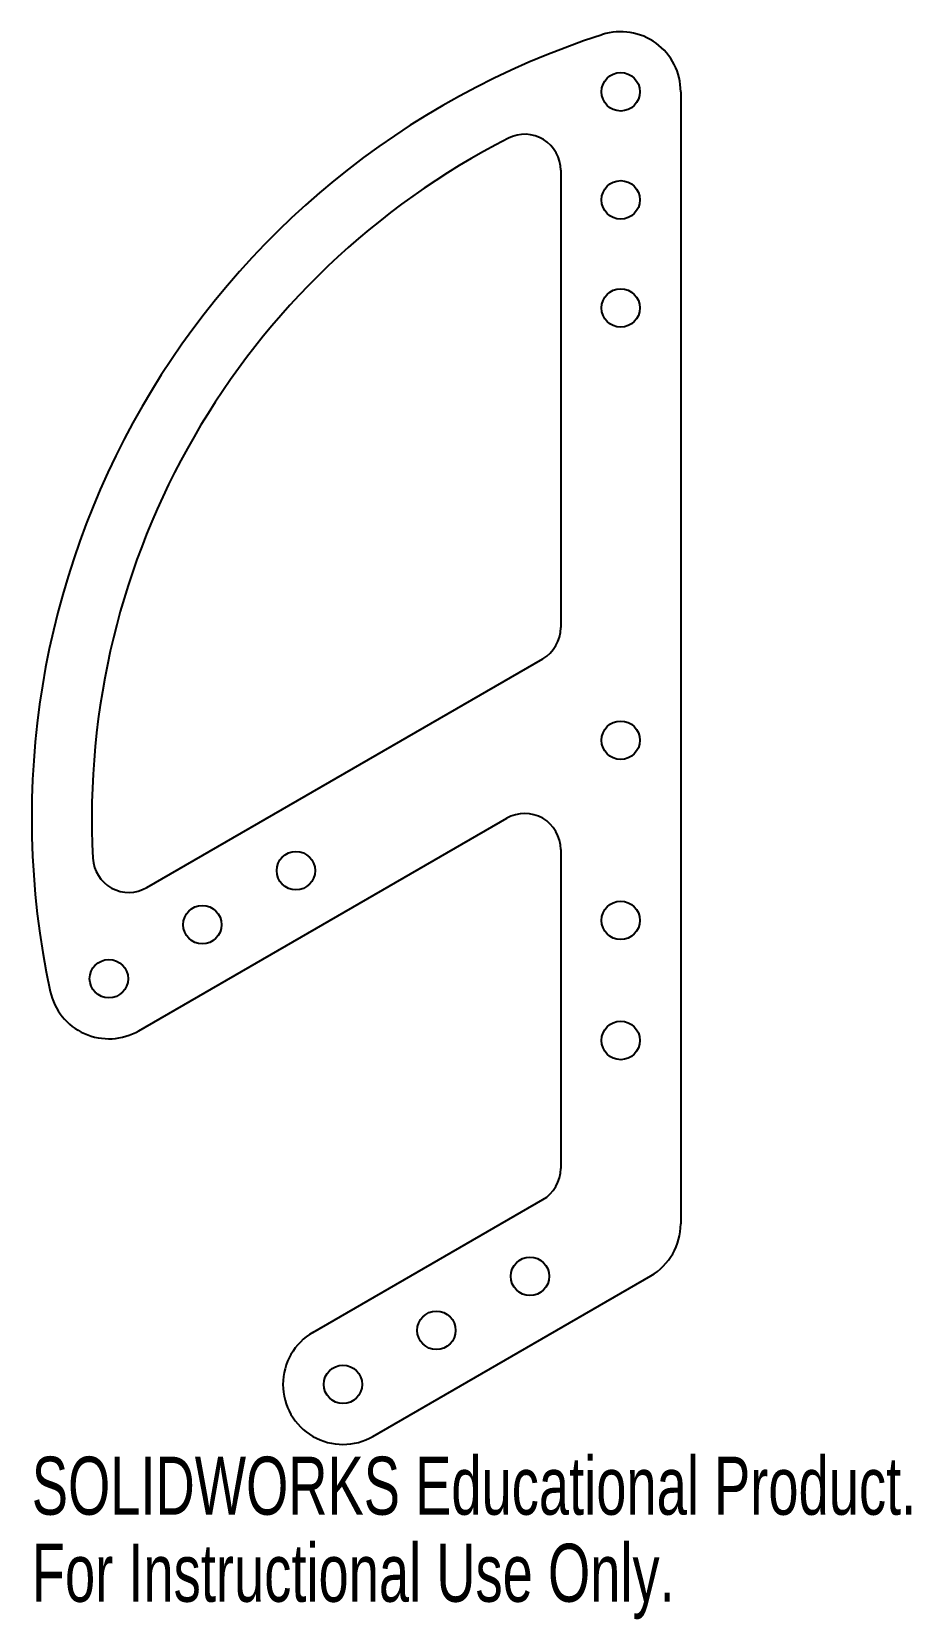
# Model space of a CAD drawing. Header units: millimetres. Extents: x -69 to 5, y -67 to 66.
import ezdxf

# ---------------------------------------------------------------- set-up
doc = ezdxf.new("R2010")
doc.units = ezdxf.units.MM
doc.styles.add('SLDTEXTSTYLE0', font='TXT', dxfattribs={"width": 0.7})

msp = doc.modelspace()

# ---------------------------------------------------------------- linework, layer by layer
at = {"color": 7, "linetype": 'Continuous', "lineweight": 25}
for p, q in [((-14.5, 60.5), (-14.5, -33.77)), ((-24.5, 53.96), (-24.5, 15.88)), ((-58.98, -5.76), (-26, 13.28)), ((-59.64, -17.69), (-29, 0)), ((-24.5, -2.6), (-24.5, -29.16)), ((-45.14, -42.81), (-26, -31.75)), ((-40.14, -51.47), (-17, -38.11))]:
    msp.add_line(p, q, dxfattribs=at)
for centre in [(-19.5, 60.5), (-19.5, 51.5), (-19.5, 42.5), (-19.5, 6.5), (-46.56, -4.36), (-54.35, -8.86), (-19.5, -8.5), (-62.14, -13.36), (-19.5, -18.5), (-27.06, -38.14), (-34.85, -42.64), (-42.64, -47.14)]:
    msp.add_circle(centre, 1.6, dxfattribs=at)
for centre, radius, start, end in [((0, 0), 68.56, 107.8649, 192.1351), ((-19.5, 60.5), 5, 0, 107.8649), ((-27.5, 53.96), 3, 0, 117.0044), ((0, 0), 63.56, 117.0044, 182.9956), ((-27.5, 15.88), 3, 300, 0), ((-27.5, -2.6), 3, 0, 120), ((-60.48, -3.17), 3, 182.9956, 300), ((-62.14, -13.36), 5, 192.1351, 300), ((-27.5, -29.16), 3, 300, 0), ((-19.5, -33.77), 5, 300, 0), ((-42.64, -47.14), 5, 120, 300)]:
    msp.add_arc(centre, radius, start, end, dxfattribs=at)

# ---------------------------------------------------------------- texts
at = {"color": 7, "linetype": 'Continuous', "char_height": 4.8336, "attachment_point": 1, "style": 'SLDTEXTSTYLE0'}
for s, insert in [('SOLIDWORKS Educational Product.', (-68.56, -53.16)), ('For Instructional Use Only.', (-68.56, -60.41))]:
    msp.add_mtext(s, dxfattribs=dict(at, insert=insert))

doc.saveas('drawing.dxf')
